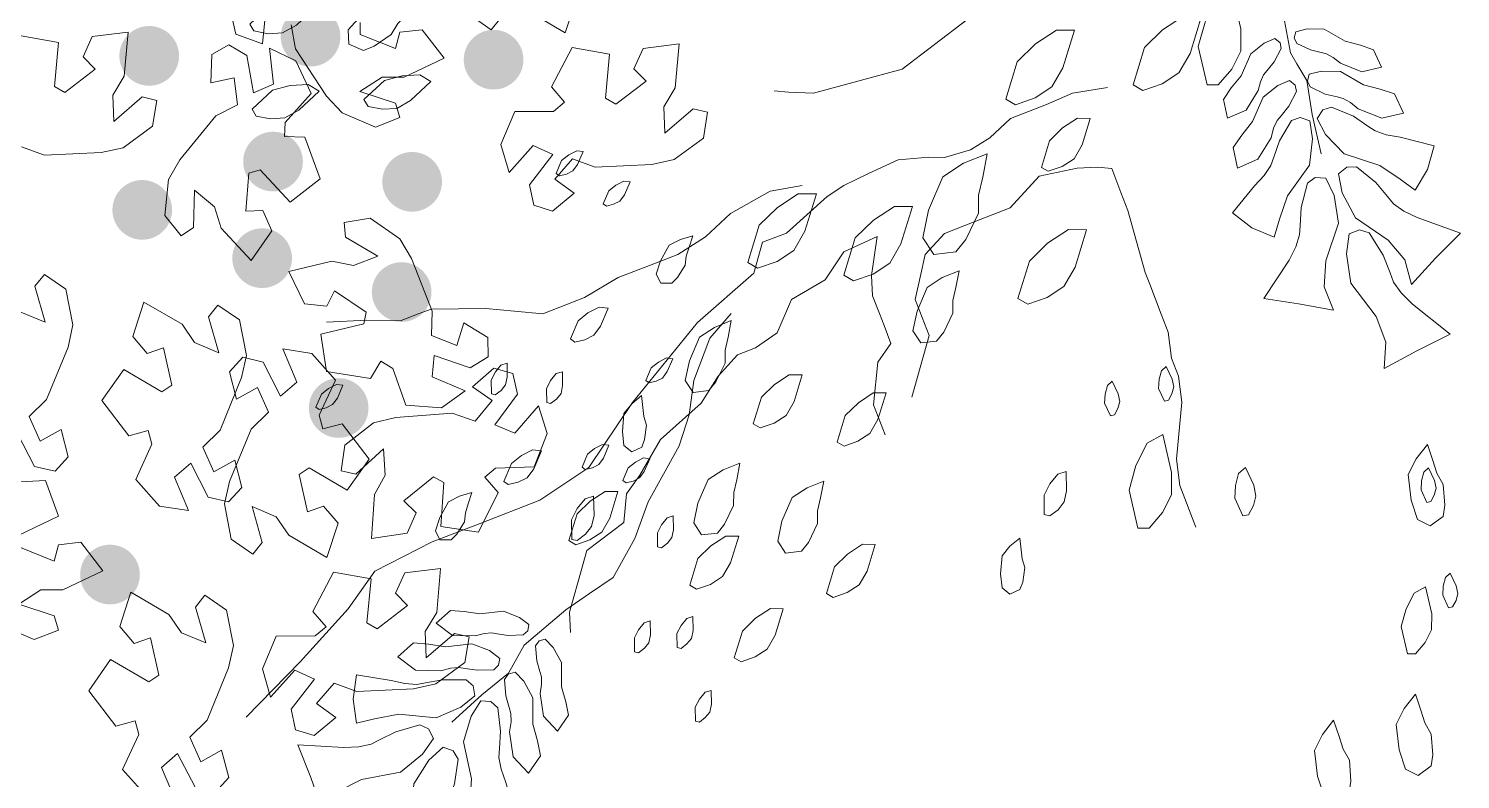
# Model space of a CAD drawing. Header units: millimetres. Extents: x 935 to 13922, y 3203 to 7816.
# Drawn here: x 4706.5 to 4819.7, y 5862.1 to 5921.5 of the extents above; entities that cross this region are included whole.
import ezdxf

# ---------------------------------------------------------------- set-up
doc = ezdxf.new("R2010")
doc.units = ezdxf.units.MM
doc.layers.add('ALBERI frutti - Fruit', color=7, linetype='Continuous', lineweight=5, true_color=0xfd8930)
doc.layers.add('FIORITURA - flower', color=7, linetype='Continuous', lineweight=5, true_color=0xeb00eb)
for name, color, linetype, lineweight in [('ALBERO - TREE', 96, 'Continuous', 5), ('ALBERO_rami', 33, 'Continuous', 5), ('PALMA_pianta - trees palm', 74, 'Continuous', 5)]:
    doc.layers.add(name, color=color, linetype=linetype, lineweight=lineweight)

msp = doc.modelspace()

# ---------------------------------------------------------------- hatches: boundary and pattern name
at = {"layer": 'ALBERI frutti - Fruit', "lineweight": 30}
h = msp.add_hatch(color=256, dxfattribs=at)
h.dxf.hatch_style = 1
edge = h.paths.add_edge_path()
edge.add_arc((4645, 5924.49), 2.36, 0, 360)
edge = h.paths.add_edge_path()
edge.add_arc((4635.06, 5924.64), 2.36, 0, 360)
edge = h.paths.add_edge_path()
edge.add_arc((4648.32, 5908.06), 2.36, 0, 360)
edge = h.paths.add_edge_path()
edge.add_arc((4649.84, 5897.27), 2.36, 0, 360)
edge = h.paths.add_edge_path()
edge.add_arc((4681.39, 5904.47), 2.36, 0, 360)
edge = h.paths.add_edge_path()
edge.add_arc((4685.04, 5908.8), 2.36, 0, 360)
edge = h.paths.add_edge_path()
edge.add_arc((4664.8, 5889.2), 2.36, 0, 360)
edge = h.paths.add_edge_path()
edge.add_arc((4671.63, 5874.74), 2.36, 0, 360)
edge = h.paths.add_edge_path()
edge.add_arc((4677.39, 5883.74), 2.36, 0, 360)
edge = h.paths.add_edge_path()
edge.add_arc((4678.02, 5892.79), 2.36, 0, 360)
edge = h.paths.add_edge_path()
edge.add_arc((4724.92, 5903.3), 2.36, 0, 360)
edge = h.paths.add_edge_path()
edge.add_arc((4730.97, 5891.45), 2.36, 0, 360)
edge = h.paths.add_edge_path()
edge.add_arc((4735.95, 5900.62), 2.36, 0, 360)
edge = h.paths.add_edge_path()
edge.add_arc((4736.78, 5909.34), 2.36, 0, 360)
edge = h.paths.add_edge_path()
edge.add_arc((4725.78, 5910.94), 2.36, 0, 360)
edge = h.paths.add_edge_path()
edge.add_arc((4743.22, 5919), 2.36, 0, 360)
edge = h.paths.add_edge_path()
edge.add_arc((4728.75, 5920.82), 2.36, 0, 360)
edge = h.paths.add_edge_path()
edge.add_arc((4715.99, 5919.3), 2.36, 0, 360)
edge = h.paths.add_edge_path()
edge.add_arc((4696.23, 5929.03), 2.36, 0, 360)
edge = h.paths.add_edge_path()
edge.add_arc((4700.88, 5934.22), 2.36, 0, 360)
edge = h.paths.add_edge_path()
edge.add_arc((4726.07, 5944.36), 2.36, 0, 360)
edge = h.paths.add_edge_path()
edge.add_arc((4733.46, 5954.62), 2.36, 0, 360)
edge = h.paths.add_edge_path()
edge.add_arc((4725.69, 5948.77), 2.36, 0, 360)
edge = h.paths.add_edge_path()
edge.add_arc((4712.45, 5950.04), 2.36, 0, 360)
edge = h.paths.add_edge_path()
edge.add_arc((4705.6, 5970.67), 2.36, 0, 360)
edge = h.paths.add_edge_path()
edge.add_arc((4709.91, 5967.3), 2.36, 0, 360)
edge = h.paths.add_edge_path()
edge.add_arc((4716.04, 5961.09), 2.36, 0, 360)
edge = h.paths.add_edge_path()
edge.add_arc((4727.04, 5962.61), 2.36, 0, 360)
edge = h.paths.add_edge_path()
edge.add_arc((4675.91, 5957.35), 2.36, 0, 360)
edge = h.paths.add_edge_path()
edge.add_arc((4681.65, 5945.99), 2.36, 0, 360)
edge = h.paths.add_edge_path()
edge.add_arc((4687.21, 5933.74), 2.36, 0, 360)
edge = h.paths.add_edge_path()
edge.add_arc((4700.24, 5944.54), 2.36, 0, 360)
edge = h.paths.add_edge_path()
edge.add_arc((4671.07, 5920.61), 2.36, 0, 360)
edge = h.paths.add_edge_path()
edge.add_arc((4682.81, 5923.68), 2.36, 0, 360)
edge = h.paths.add_edge_path()
edge.add_arc((4693.66, 5906.87), 2.36, 0, 360)
edge = h.paths.add_edge_path()
edge.add_arc((4694.47, 5889.84), 2.36, 0, 360)
edge = h.paths.add_edge_path()
edge.add_arc((4699.63, 5881.18), 2.36, 0, 360)
edge = h.paths.add_edge_path()
edge.add_arc((4712.89, 5878.28), 2.36, 0, 360)
edge = h.paths.add_edge_path()
edge.add_arc((4700.4, 5868.55), 2.36, 0, 360)
edge = h.paths.add_edge_path()
edge.add_arc((4688.96, 5881.88), 2.36, 0, 360)
edge = h.paths.add_edge_path()
edge.add_arc((4687.19, 5871.68), 2.36, 0, 360)
edge = h.paths.add_edge_path()
edge.add_arc((4656.84, 5919.02), 2.36, 0, 360)
edge = h.paths.add_edge_path()
edge.add_arc((4698.86, 5920.63), 2.36, 0, 360)
edge = h.paths.add_edge_path()
edge.add_arc((4715.44, 5907.12), 2.36, 0, 360)
edge = h.paths.add_edge_path()
edge.add_arc((4645.83, 5953.19), 2.36, 0, 360)
edge = h.paths.add_edge_path()
edge.add_arc((4640.29, 5945.9), 2.36, 0, 360)
edge = h.paths.add_edge_path()
edge.add_arc((4662.2, 5943.59), 2.36, 0, 360)
edge = h.paths.add_edge_path()
edge.add_arc((4660.14, 5959.8), 2.36, 0, 360)
edge = h.paths.add_edge_path()
edge.add_arc((4678.58, 5970.06), 2.36, 0, 360)
edge = h.paths.add_edge_path()
edge.add_arc((4642.43, 5892.75), 2.36, 0, 360)

# ---------------------------------------------------------------- linework, layer by layer
at = {"layer": 'ALBERO - TREE', "lineweight": 9}
for points in [[(4749.78, 5923.83), (4748.89, 5921.11), (4745.88, 5922.88)], [(4725.12, 5922.13), (4724.94, 5920.26), (4722.84, 5921.01), (4722.49, 5922.51)], [(4732.66, 5921.93), (4732.66, 5921), (4735.46, 5919.87), (4735.81, 5921.18), (4737.57, 5921.36), (4739.31, 5919.11), (4736.16, 5917.61), (4734.4, 5917.61), (4732.65, 5916.49), (4735.46, 5915.55), (4735.8, 5914.42), (4733.88, 5913.67), (4731.25, 5914.8), (4730.02, 5916.11), (4727.56, 5919.86), (4727.22, 5921.75)], [(4743.78, 5922.3), (4743.04, 5921.37), (4741.34, 5922.55)], [(4705.86, 5920.89), (4708.82, 5920.36), (4708.51, 5916.88), (4709.32, 5916.4), (4711.71, 5918.25), (4710.76, 5919.22), (4711.49, 5920.82), (4714.32, 5921.18), (4714.01, 5917.7), (4713.12, 5916.19), (4713.2, 5914.11), (4715.43, 5916.05), (4716.58, 5915.77), (4716.25, 5913.73), (4713.94, 5912.04), (4712.18, 5911.65), (4707.7, 5911.44), (4705.9, 5912.11)], [(4705.85, 5899.04), (4707.77, 5898.23), (4706.96, 5901.08), (4707.7, 5902), (4709.4, 5900.84), (4709.96, 5898.03), (4709.57, 5896.27), (4707.86, 5892.12), (4706.5, 5890.78), (4707.37, 5888.83), (4709.02, 5889.75), (4709.59, 5887.59), (4708.55, 5886.45), (4706.92, 5886.83), (4706.92, 5886.83), (4705.55, 5889.49)], [(4704.28, 5885.54), (4707.79, 5885.72), (4708.83, 5882.9), (4705.68, 5881.4)], [(4705.67, 5880.46), (4708.48, 5879.33), (4708.83, 5880.64), (4710.58, 5880.83), (4712.33, 5878.57), (4709.17, 5877.07), (4707.42, 5877.08), (4705.67, 5875.95), (4708.47, 5875.01), (4708.82, 5873.88), (4706.89, 5873.13), (4704.26, 5874.26)], [(4715.78, 5860.75), (4713.89, 5862.85), (4715.17, 5865.64), (4714.88, 5866.72), (4713.34, 5866.3), (4713.34, 5866.3), (4711.21, 5869.09), (4712.94, 5871.55), (4715.96, 5869.79), (4716.74, 5870.32), (4716.09, 5873.27), (4714.8, 5872.82), (4713.66, 5874.16), (4714.53, 5876.88), (4717.55, 5875.13), (4718.54, 5873.68), (4720.46, 5872.87), (4719.65, 5875.71), (4720.39, 5876.64), (4722.09, 5875.47), (4722.65, 5872.66), (4722.26, 5870.91), (4720.56, 5866.76), (4719.19, 5865.41), (4720.06, 5863.46), (4721.71, 5864.38), (4722.28, 5862.22), (4721.24, 5861.08)], [(4719.62, 5861.46), (4718.24, 5864.13), (4716.95, 5863.03), (4718.06, 5860.4)]]:
    msp.add_lwpolyline(points, dxfattribs=at)
for points in [[(4717.23, 5906.68), (4717.52, 5909.53), (4718.42, 5911.09), (4721.26, 5914.55), (4722.96, 5915.44), (4722.7, 5917.56), (4720.85, 5917.17), (4720.95, 5919.4), (4722.28, 5920.18), (4723.72, 5919.34), (4723.72, 5919.34), (4724.24, 5916.39), (4725.81, 5917.06), (4725.51, 5919.9), (4727.59, 5918.9), (4728.79, 5916.33), (4726.74, 5914.04), (4726.7, 5912.93), (4728.29, 5912.87), (4728.29, 5912.87), (4729.51, 5909.58), (4727.13, 5907.74), (4724.76, 5910.3), (4723.86, 5910.03), (4723.62, 5907.01), (4724.98, 5907.07), (4725.68, 5905.45), (4724.04, 5903.11), (4721.67, 5905.67), (4721.15, 5907.35), (4719.56, 5908.69), (4719.49, 5905.73), (4718.52, 5905.06)], [(4759.81, 5912.8), (4757.5, 5911.11), (4755.74, 5910.72), (4751.26, 5910.5), (4749.46, 5911.17), (4748.07, 5909.56), (4749.6, 5908.45), (4747.88, 5907.02), (4746.41, 5907.48), (4746.06, 5909.11), (4746.06, 5909.11), (4747.9, 5911.49), (4746.36, 5912.2), (4744.45, 5910.07), (4743.79, 5912.29), (4744.9, 5914.89), (4747.96, 5914.91), (4748.82, 5915.63), (4747.8, 5916.84), (4747.8, 5916.84), (4749.42, 5919.96), (4752.38, 5919.43), (4752.07, 5915.95), (4752.88, 5915.47), (4755.27, 5917.31), (4754.32, 5918.28), (4755.05, 5919.89), (4757.89, 5920.25), (4757.57, 5916.77), (4756.68, 5915.26), (4756.76, 5913.18), (4758.99, 5915.11), (4760.14, 5914.84)], [(4733.45, 5906.46), (4735.8, 5904.82), (4736.73, 5903.28), (4738.37, 5899.11), (4738.32, 5897.19), (4740.3, 5896.39), (4740.86, 5898.2), (4742.76, 5897.03), (4742.8, 5895.49), (4741.36, 5894.64), (4741.36, 5894.64), (4738.53, 5895.61), (4738.35, 5893.92), (4740.98, 5892.8), (4739.09, 5891.47), (4736.27, 5891.67), (4735.26, 5894.57), (4734.31, 5895.15), (4733.49, 5893.79), (4733.49, 5893.79), (4730.02, 5894.33), (4729.56, 5897.3), (4732.96, 5898.12), (4733.15, 5899.04), (4730.64, 5900.72), (4730.03, 5899.5), (4728.27, 5899.68), (4727.02, 5902.25), (4730.42, 5903.07), (4732.13, 5902.71), (4734.08, 5903.46), (4731.52, 5904.95), (4731.41, 5906.12)], [(4723.13, 5898.42), (4723.68, 5895.61), (4723.29, 5893.86), (4721.59, 5889.71), (4720.22, 5888.36), (4721.1, 5886.41), (4722.75, 5887.33), (4723.32, 5885.17), (4722.27, 5884.03), (4720.65, 5884.41), (4720.65, 5884.41), (4719.28, 5887.08), (4717.98, 5885.98), (4719.1, 5883.35), (4716.81, 5883.7), (4714.92, 5885.8), (4716.2, 5888.59), (4715.92, 5889.66), (4714.38, 5889.25), (4714.38, 5889.25), (4712.24, 5892.04), (4713.98, 5894.5), (4717, 5892.74), (4717.77, 5893.27), (4717.12, 5896.22), (4715.84, 5895.77), (4714.69, 5897.11), (4715.57, 5899.83), (4718.59, 5898.07), (4719.58, 5896.63), (4721.5, 5895.82), (4720.69, 5898.66), (4721.42, 5899.59)], [(4722.48, 5881.07), (4721.94, 5883.88), (4722.34, 5885.63), (4724.05, 5889.78), (4725.42, 5891.12), (4724.55, 5893.07), (4722.9, 5892.16), (4722.34, 5894.32), (4723.39, 5895.46), (4725.01, 5895.07), (4725.01, 5895.07), (4726.37, 5892.4), (4727.67, 5893.49), (4726.56, 5896.13), (4728.85, 5895.77), (4730.73, 5893.66), (4729.44, 5890.88), (4729.72, 5889.8), (4731.26, 5890.21), (4731.26, 5890.21), (4733.39, 5887.41), (4731.65, 5884.96), (4728.63, 5886.73), (4727.85, 5886.2), (4728.5, 5883.25), (4729.78, 5883.69), (4730.92, 5882.35), (4730.04, 5879.63), (4727.03, 5881.4), (4726.04, 5882.85), (4724.12, 5883.67), (4724.92, 5880.82), (4724.19, 5879.9)], [(4731.47, 5888.52), (4733.73, 5890.27), (4735.48, 5890.7), (4739.95, 5891.03), (4741.76, 5890.4), (4743.12, 5892.05), (4741.56, 5893.12), (4743.25, 5894.59), (4744.73, 5894.17), (4745.11, 5892.54), (4745.11, 5892.54), (4743.33, 5890.13), (4744.89, 5889.46), (4746.76, 5891.63), (4747.46, 5889.43), (4746.42, 5886.8), (4743.36, 5886.7), (4742.52, 5885.97), (4743.57, 5884.77), (4743.57, 5884.77), (4742.02, 5881.62), (4739.05, 5882.08), (4739.28, 5885.56), (4738.46, 5886.02), (4736.11, 5884.12), (4737.09, 5883.17), (4736.39, 5881.55), (4733.57, 5881.12), (4733.8, 5884.61), (4734.65, 5886.14), (4734.52, 5888.22), (4732.34, 5886.23), (4731.18, 5886.47)], [(4740.95, 5871.32), (4738.64, 5869.63), (4736.89, 5869.24), (4732.41, 5869.03), (4730.61, 5869.69), (4729.21, 5868.08), (4730.74, 5866.97), (4729.03, 5865.54), (4727.55, 5866.01), (4727.21, 5867.63), (4727.21, 5867.63), (4729.05, 5870.01), (4727.5, 5870.72), (4725.59, 5868.59), (4724.94, 5870.81), (4726.04, 5873.41), (4729.11, 5873.43), (4729.97, 5874.15), (4728.94, 5875.37), (4728.94, 5875.37), (4730.57, 5878.48), (4733.53, 5877.95), (4733.21, 5874.47), (4734.02, 5873.99), (4736.42, 5875.83), (4735.47, 5876.8), (4736.2, 5878.41), (4739.03, 5878.77), (4738.72, 5875.29), (4737.82, 5873.78), (4737.9, 5871.7), (4740.14, 5873.63), (4741.29, 5873.36)]]:
    msp.add_lwpolyline(points, close=True, dxfattribs=at)
at = {"layer": 'ALBERO_rami', "linetype": 'Continuous'}
for points in [[(4802.26, 5932.56), (4803.29, 5931.35), (4805.11, 5928.31), (4805.28, 5926.05), (4805.45, 5923.79), (4806.23, 5919.54), (4806.74, 5918.67), (4807.52, 5917.36), (4807.95, 5914.67), (4808.64, 5911.54)], [(4785.89, 5926.41), (4784.4, 5925.28), (4780.63, 5922.16), (4775.52, 5918.24), (4768.51, 5916.35), (4766.55, 5916.42), (4765.4, 5916.53)], [(4791.75, 5916.79), (4789, 5916.34), (4786.94, 5915.45), (4784.08, 5914.34), (4782.45, 5912.82), (4780.94, 5911.88), (4778.87, 5911.25), (4777.62, 5911.29), (4775.21, 5911.08), (4772.87, 5909.99), (4770.92, 5909.06), (4769.59, 5908.17), (4766.37, 5905.29), (4764.48, 5904.56), (4763.79, 5902.12), (4759.33, 5898.22), (4754.19, 5891.88), (4750.75, 5886.75), (4746.87, 5884.16), (4742.15, 5882.32), (4738.37, 5880.86), (4733.83, 5878.56), (4731.73, 5875.57), (4727.93, 5871.38), (4723.65, 5867.01)], [(4798.75, 5882.03), (4797.47, 5885.33), (4797.21, 5887.4), (4797.63, 5891.91), (4797.37, 5893.98), (4796.82, 5895.39), (4796.56, 5897.46), (4796.01, 5898.88), (4795.1, 5901.24), (4794.73, 5902.18), (4793.37, 5907.08), (4792.82, 5908.5), (4792.09, 5910.39), (4790.96, 5910.49), (4789.36, 5910.41), (4786.35, 5909.79), (4784.07, 5907.27), (4781.23, 5906.17), (4778.87, 5905.26), (4777.35, 5903.58), (4776.96, 5901.8), (4776.56, 5900.02), (4777.66, 5897.19), (4776.29, 5892.31)], [(4767.63, 5909.04), (4765.09, 5908.59), (4761.96, 5906.84), (4759.97, 5904.98), (4757.79, 5903.59), (4755.9, 5902.86), (4753.07, 5901.76), (4750.42, 5900.19), (4747.12, 5898.91), (4744.86, 5899.12), (4742.61, 5899.33), (4738.28, 5899.28), (4737.34, 5898.92), (4735.92, 5898.37), (4733.2, 5898.39), (4730, 5898.24)], [(4774.19, 5889.33), (4773.27, 5891.69), (4773.59, 5895.07), (4774.64, 5896.56), (4774.09, 5897.98), (4773.73, 5898.92), (4773.18, 5900.33), (4773.1, 5901.93), (4773.55, 5905.01), (4770.91, 5903.81), (4769.43, 5901.6), (4766.78, 5900.02), (4765.63, 5897.4), (4763.92, 5896.2), (4762.5, 5895.65), (4760.98, 5893.97), (4759.64, 5891.83), (4756.41, 5888.95), (4754.79, 5886.14), (4753.74, 5884.65), (4753.52, 5882.4), (4750.59, 5880.17), (4749.9, 5877.73), (4749.22, 5875.3), (4749.3, 5873.7)], [(4762, 5898.93), (4760.32, 5896.97), (4759.04, 5893.63), (4758.69, 5890.92), (4757.9, 5888.47), (4756.91, 5886.7), (4755.44, 5884.04), (4754.4, 5881.14), (4752.67, 5878.05), (4750.8, 5876.77), (4748.93, 5875.49), (4745.63, 5872.7), (4745.14, 5871.81), (4744.4, 5870.48), (4742.28, 5868.77), (4739.92, 5866.61)]]:
    msp.add_lwpolyline(points, dxfattribs=at)
at = {"layer": 'FIORITURA - flower', "color": 232, "linetype": 'Continuous', "true_color": 0xe00070}
for points in [[(4803.66, 5916.56), (4803.85, 5917.26), (4804.1, 5917.81), (4804.38, 5918.15), (4804.93, 5918.83), (4805.5, 5919.88), (4805.4, 5920.34), (4805, 5920.67), (4804.15, 5920.31), (4803.09, 5919.47), (4802.34, 5917.73), (4801.55, 5916.76), (4800.94, 5915.86), (4801.24, 5914.37), (4802.72, 5915.01), (4803.66, 5916.56)], [(4810.18, 5918.73), (4809.61, 5919.18), (4809.08, 5919.46), (4808.66, 5919.57), (4807.8, 5919.79), (4806.72, 5920.29), (4806.53, 5920.72), (4806.65, 5921.21), (4807.54, 5921.44), (4808.89, 5921.4), (4810.54, 5920.45), (4811.75, 5920.14), (4812.78, 5919.79), (4813.43, 5918.42), (4811.86, 5918.05), (4810.18, 5918.73)], [(4804.69, 5912.83), (4804.89, 5913.59), (4805.17, 5914.2), (4805.48, 5914.57), (4806.09, 5915.32), (4806.71, 5916.48), (4806.6, 5916.98), (4806.16, 5917.34), (4805.23, 5916.95), (4804.06, 5916.03), (4803.23, 5914.11), (4802.37, 5913.04), (4801.69, 5912.05), (4802.03, 5910.42), (4803.65, 5911.12), (4804.69, 5912.83)], [(4811.59, 5915.12), (4810.97, 5915.61), (4810.38, 5915.93), (4809.91, 5916.05), (4808.98, 5916.28), (4807.79, 5916.84), (4807.57, 5917.31), (4807.71, 5917.85), (4808.69, 5918.1), (4810.18, 5918.06), (4811.99, 5917.01), (4813.32, 5916.68), (4814.46, 5916.29), (4815.16, 5914.78), (4813.45, 5914.37), (4811.59, 5915.12)], [(4814.91, 5912.87), (4813.8, 5913.06), (4812.91, 5913.37), (4812.34, 5913.75), (4811.2, 5914.52), (4809.48, 5915.25), (4808.78, 5915.02), (4808.34, 5914.36), (4809, 5913.09), (4810.47, 5911.56), (4813.29, 5910.64), (4814.91, 5909.56), (4816.08, 5908.67), (4817.07, 5910.32), (4817.6, 5912.18), (4814.91, 5912.87)], [(4803.38, 5909.03), (4804.15, 5909.85), (4804.68, 5910.64), (4804.91, 5911.29), (4805.37, 5912.58), (4806.3, 5914.19), (4807, 5914.43), (4807.75, 5914.16), (4807.98, 5912.75), (4807.72, 5910.65), (4806, 5908.22), (4805.35, 5906.39), (4804.95, 5904.97), (4803.16, 5905.71), (4801.63, 5906.88), (4803.38, 5909.03)], [(4816.25, 5906.51), (4815.18, 5907.03), (4814.37, 5907.61), (4813.9, 5908.17), (4812.97, 5909.28), (4811.44, 5910.52), (4810.67, 5910.5), (4810.02, 5909.96), (4810.32, 5908.47), (4811.36, 5906.5), (4813.95, 5904.73), (4815.28, 5903.16), (4815.8, 5901.23), (4817.69, 5903.3), (4819.66, 5905.27), (4816.25, 5906.51)], [(4806.11, 5903.14), (4806.66, 5904.2), (4806.95, 5905.15), (4807, 5905.87), (4807.08, 5907.32), (4807.56, 5909.23), (4808.19, 5909.68), (4809.03, 5909.63), (4809.68, 5908.26), (4810.03, 5906.06), (4809.01, 5903.09), (4808.89, 5901.04), (4809.63, 5899.18), (4806.87, 5899.7), (4804.11, 5900.11), (4806.11, 5903.14)], [(4815.88, 5899.67), (4814.99, 5900.56), (4814.38, 5901.41), (4814.11, 5902.13), (4813.55, 5903.55), (4812.46, 5905.31), (4811.69, 5905.55), (4810.86, 5905.23), (4810.65, 5903.65), (4811, 5901.33), (4812.99, 5898.69), (4813.77, 5896.67), (4813.63, 5894.57), (4816.22, 5895.98), (4818.85, 5897.28), (4815.88, 5899.67)], [(4741.78, 5873.43), (4742.47, 5873.62), (4743.07, 5873.67), (4743.51, 5873.6), (4744.38, 5873.47), (4745.57, 5873.5), (4745.92, 5873.82), (4746, 5874.32), (4745.27, 5874.88), (4744.01, 5875.38), (4742.12, 5875.16), (4740.89, 5875.35), (4739.8, 5875.44), (4738.67, 5874.43), (4739.96, 5873.47), (4741.78, 5873.43)], [(4746.91, 5868.87), (4747.02, 5869.58), (4747, 5870.19), (4746.88, 5870.61), (4746.64, 5871.46), (4746.53, 5872.64), (4746.81, 5873.03), (4747.3, 5873.16), (4747.94, 5872.51), (4748.58, 5871.32), (4748.58, 5869.41), (4748.92, 5868.21), (4749.14, 5867.15), (4748.27, 5865.9), (4747.16, 5867.07), (4746.91, 5868.87)], [(4739.05, 5870.67), (4739.82, 5870.88), (4740.48, 5870.94), (4740.96, 5870.86), (4741.92, 5870.71), (4743.23, 5870.75), (4743.61, 5871.1), (4743.7, 5871.65), (4742.9, 5872.27), (4741.51, 5872.81), (4739.43, 5872.57), (4738.08, 5872.78), (4736.88, 5872.88), (4735.64, 5871.77), (4737.05, 5870.71), (4739.05, 5870.67)], [(4735.11, 5869.91), (4736.21, 5869.65), (4737.15, 5869.59), (4737.83, 5869.71), (4739.18, 5869.96), (4741.04, 5869.96), (4741.6, 5869.48), (4741.74, 5868.69), (4740.63, 5867.78), (4738.68, 5866.96), (4735.72, 5867.23), (4733.81, 5866.88), (4732.38, 5866.52), (4732.12, 5868.43), (4732.38, 5870.35), (4735.11, 5869.91)], [(4744.49, 5865.84), (4744.61, 5866.63), (4744.59, 5867.29), (4744.45, 5867.76), (4744.19, 5868.69), (4744.08, 5869.99), (4744.38, 5870.41), (4744.92, 5870.57), (4745.62, 5869.84), (4746.33, 5868.53), (4746.33, 5866.44), (4746.7, 5865.12), (4746.94, 5863.95), (4745.98, 5862.58), (4744.77, 5863.86), (4744.49, 5865.84)], [(4744.2, 5861.84), (4743.81, 5862.9), (4743.64, 5863.82), (4743.68, 5864.51), (4743.77, 5865.88), (4743.55, 5867.73), (4743, 5868.23), (4742.2, 5868.28), (4741.44, 5867.07), (4740.85, 5865.04), (4741.47, 5862.13), (4741.34, 5860.18), (4741.15, 5858.72), (4743.08, 5858.7), (4744.95, 5859.17), (4744.2, 5861.84)], [(4731.38, 5864.6), (4732.57, 5864.66), (4733.54, 5864.87), (4734.19, 5865.2), (4735.48, 5865.85), (4737.38, 5866.39), (4738.08, 5866.07), (4738.46, 5865.31), (4737.59, 5864.07), (4735.86, 5862.66), (4732.78, 5862.06), (4730.95, 5861.14), (4729.7, 5859.57), (4728.78, 5862.22), (4727.75, 5864.81), (4731.38, 5864.6)], [(4739.36, 5857.5), (4739.28, 5858.69), (4739.38, 5859.68), (4739.63, 5860.36), (4740.12, 5861.73), (4740.43, 5863.67), (4740.03, 5864.33), (4739.24, 5864.62), (4738.1, 5863.61), (4736.91, 5861.73), (4736.68, 5858.6), (4735.98, 5856.67), (4734.57, 5855.25), (4737.3, 5854.65), (4740, 5853.93), (4739.36, 5857.5)]]:
    msp.add_lwpolyline(points, dxfattribs=at)
at = {"layer": 'PALMA_pianta - trees palm', "color": 95}
for points in [[(4801.6, 5924.44), (4802.29, 5921.43), (4802.29, 5919.66), (4801.58, 5918.25), (4800.51, 5917.02), (4799.63, 5917.02), (4798.93, 5920.03), (4799.47, 5921.97), (4800.36, 5923.73)], [(4729.24, 5923.24), (4727.63, 5921.74), (4726.53, 5921.11), (4725.4, 5921.05), (4724.26, 5921.27), (4723.95, 5921.81), (4725.56, 5923.32), (4726.95, 5923.68), (4728.36, 5923.76)], [(4735.65, 5921.86), (4735.13, 5920.98), (4733.77, 5920.06), (4732.94, 5919.73), (4731.78, 5920.23), (4731.72, 5921.36), (4732.79, 5922.55), (4734.41, 5923.77), (4735.82, 5923.85), (4737.25, 5923.64), (4736.36, 5922.63)], [(4799.2, 5922.44), (4798.3, 5919.49), (4797.41, 5917.96), (4796.08, 5917.1), (4794.54, 5916.56), (4793.78, 5917.01), (4794.68, 5919.96), (4796.12, 5921.37), (4797.77, 5922.45)], [(4789.14, 5921.32), (4788.24, 5918.36), (4787.35, 5916.84), (4786.03, 5915.97), (4784.49, 5915.44), (4783.73, 5915.88), (4784.63, 5918.83), (4786.07, 5920.25), (4787.72, 5921.33)], [(4738.26, 5917.28), (4736.65, 5915.77), (4735.56, 5915.15), (4734.43, 5915.08), (4733.29, 5915.3), (4732.97, 5915.85), (4734.59, 5917.36), (4735.98, 5917.72), (4737.39, 5917.8)], [(4729.43, 5916.52), (4727.81, 5915.01), (4726.72, 5914.39), (4725.59, 5914.32), (4724.45, 5914.54), (4724.14, 5915.09), (4725.75, 5916.59), (4727.14, 5916.95), (4728.55, 5917.03)], [(4790.4, 5914.36), (4789.76, 5912.26), (4789.12, 5911.17), (4788.18, 5910.55), (4787.08, 5910.17), (4786.53, 5910.48), (4787.18, 5912.59), (4788.2, 5913.6), (4789.38, 5914.37)], [(4750.29, 5911.73), (4749.86, 5910.72), (4749.49, 5910.21), (4748.99, 5909.95), (4748.42, 5909.82), (4748.16, 5910.01), (4748.59, 5911.02), (4749.16, 5911.47), (4749.79, 5911.79)], [(4781.56, 5908.28), (4781.55, 5906.85), (4780.55, 5904.78), (4779.77, 5903.8), (4778.02, 5903.59), (4777.15, 5904.92), (4777.61, 5907.11), (4778.73, 5909.73), (4780.38, 5910.81), (4782.25, 5911.56), (4781.89, 5909.71)], [(4754.01, 5909.34), (4753.58, 5908.32), (4753.21, 5907.81), (4752.71, 5907.56), (4752.14, 5907.42), (4751.89, 5907.61), (4752.32, 5908.62), (4752.88, 5909.07), (4753.51, 5909.4)], [(4768.74, 5908.39), (4767.84, 5905.44), (4766.95, 5903.91), (4765.63, 5903.04), (4764.09, 5902.51), (4763.32, 5902.95), (4764.22, 5905.91), (4765.66, 5907.32), (4767.31, 5908.4)], [(4776.33, 5907.38), (4775.43, 5904.43), (4774.54, 5902.9), (4773.22, 5902.04), (4771.68, 5901.5), (4770.92, 5901.95), (4771.82, 5904.9), (4773.26, 5906.31), (4774.91, 5907.39)], [(4758.45, 5903.47), (4758.37, 5902.76), (4757.76, 5901.78), (4757.32, 5901.33), (4756.44, 5901.32), (4756.08, 5902.03), (4756.42, 5903.09), (4757.11, 5904.34), (4757.99, 5904.79), (4758.96, 5905.07), (4758.69, 5904.16)], [(4790.1, 5905.54), (4789.2, 5902.59), (4788.31, 5901.07), (4786.99, 5900.2), (4785.45, 5899.66), (4784.68, 5900.11), (4785.59, 5903.06), (4787.02, 5904.48), (4788.67, 5905.56)], [(4779.53, 5899.95), (4779.52, 5898.94), (4778.81, 5897.45), (4778.25, 5896.75), (4777, 5896.61), (4776.38, 5897.55), (4776.71, 5899.12), (4777.51, 5900.99), (4778.69, 5901.76), (4780.02, 5902.3), (4779.76, 5900.98)], [(4752.27, 5899.34), (4751.67, 5897.92), (4751.15, 5897.21), (4750.44, 5896.85), (4749.65, 5896.66), (4749.29, 5896.92), (4749.9, 5898.35), (4750.68, 5898.97), (4751.56, 5899.42)], [(4761.53, 5896.03), (4761.52, 5895.01), (4760.8, 5893.53), (4760.25, 5892.83), (4758.99, 5892.68), (4758.37, 5893.63), (4758.7, 5895.19), (4759.5, 5897.06), (4760.68, 5897.83), (4762.01, 5898.37), (4761.76, 5897.05)], [(4744.29, 5895), (4744.3, 5893.9), (4744.17, 5893.28), (4743.82, 5892.84), (4743.35, 5892.49), (4743.05, 5892.56), (4743.03, 5893.66), (4743.36, 5894.3), (4743.8, 5894.85)], [(4757.38, 5895.35), (4756.95, 5894.33), (4756.58, 5893.82), (4756.08, 5893.57), (4755.51, 5893.43), (4755.25, 5893.62), (4755.69, 5894.64), (4756.25, 5895.08), (4756.88, 5895.41)], [(4796.4, 5894.73), (4796.87, 5893.74), (4797, 5893.12), (4796.85, 5892.57), (4796.57, 5892.06), (4796.26, 5892), (4795.8, 5893), (4795.84, 5893.72), (4796.02, 5894.4)], [(4731.3, 5893.25), (4730.87, 5892.24), (4730.49, 5891.73), (4729.99, 5891.47), (4729.43, 5891.34), (4729.17, 5891.52), (4729.6, 5892.54), (4730.17, 5892.99), (4730.79, 5893.31)], [(4748.66, 5894.32), (4748.68, 5893.22), (4748.55, 5892.6), (4748.19, 5892.16), (4747.73, 5891.81), (4747.42, 5891.88), (4747.4, 5892.98), (4747.73, 5893.62), (4748.17, 5894.17)], [(4767.62, 5894.07), (4766.98, 5891.96), (4766.34, 5890.87), (4765.4, 5890.26), (4764.3, 5889.87), (4763.75, 5890.19), (4764.4, 5892.3), (4765.42, 5893.31), (4766.6, 5894.08)], [(4792.13, 5893.57), (4792.6, 5892.57), (4792.73, 5891.96), (4792.58, 5891.41), (4792.3, 5890.9), (4791.99, 5890.84), (4791.53, 5891.83), (4791.57, 5892.55), (4791.75, 5893.24)], [(4755.1, 5890.77), (4755.31, 5890.09), (4755.16, 5888.95), (4754.94, 5888.36), (4754.14, 5887.99), (4753.52, 5888.49), (4753.4, 5889.6), (4753.53, 5891.02), (4754.15, 5891.79), (4754.92, 5892.43), (4755.03, 5891.5)], [(4774.26, 5892.64), (4773.61, 5890.53), (4772.98, 5889.44), (4772.03, 5888.82), (4770.93, 5888.44), (4770.39, 5888.76), (4771.03, 5890.86), (4772.06, 5891.87), (4773.24, 5892.65)], [(4796.13, 5889.36), (4796.83, 5886.35), (4796.82, 5884.59), (4796.11, 5883.18), (4795.05, 5881.94), (4794.16, 5881.95), (4793.47, 5884.95), (4794, 5886.9), (4794.89, 5888.66)], [(4747, 5888.07), (4746.4, 5886.65), (4745.88, 5885.94), (4745.17, 5885.58), (4744.38, 5885.39), (4744.02, 5885.65), (4744.63, 5887.07), (4745.42, 5887.7), (4746.29, 5888.15)], [(4752.34, 5888.5), (4751.91, 5887.49), (4751.54, 5886.98), (4751.03, 5886.72), (4750.47, 5886.59), (4750.21, 5886.77), (4750.64, 5887.79), (4751.21, 5888.24), (4751.83, 5888.56)], [(4817.8, 5886.29), (4818.3, 5885.41), (4818.42, 5883.77), (4818.29, 5882.88), (4817.28, 5882.13), (4816.27, 5882.64), (4815.77, 5884.16), (4815.52, 5886.18), (4816.16, 5887.44), (4817.05, 5888.57), (4817.49, 5887.3)], [(4755.56, 5887.44), (4755.13, 5886.43), (4754.76, 5885.92), (4754.26, 5885.66), (4753.69, 5885.53), (4753.44, 5885.71), (4753.87, 5886.73), (4754.43, 5887.18), (4755.06, 5887.5)], [(4762.21, 5884.76), (4762.2, 5883.74), (4761.48, 5882.26), (4760.93, 5881.56), (4759.67, 5881.41), (4759.06, 5882.36), (4759.38, 5883.92), (4760.18, 5885.8), (4761.36, 5886.57), (4762.7, 5887.1), (4762.44, 5885.78)], [(4802.66, 5886.75), (4803.32, 5885.36), (4803.5, 5884.49), (4803.3, 5883.73), (4802.9, 5883.01), (4802.47, 5882.92), (4801.82, 5884.32), (4801.88, 5885.33), (4802.13, 5886.28)], [(4817.15, 5886.72), (4817.62, 5885.72), (4817.75, 5885.1), (4817.6, 5884.56), (4817.32, 5884.05), (4817.01, 5883.98), (4816.55, 5884.98), (4816.59, 5885.7), (4816.77, 5886.38)], [(4768.84, 5883.32), (4768.83, 5882.31), (4768.12, 5880.82), (4767.56, 5880.12), (4766.31, 5879.98), (4765.69, 5880.92), (4766.02, 5882.49), (4766.82, 5884.36), (4768, 5885.13), (4769.33, 5885.67), (4769.07, 5884.35)], [(4788.5, 5886.44), (4788.53, 5884.89), (4788.34, 5884.03), (4787.85, 5883.41), (4787.2, 5882.92), (4786.76, 5883.02), (4786.74, 5884.56), (4787.2, 5885.45), (4787.82, 5886.22)], [(4740.99, 5883.17), (4740.91, 5882.46), (4740.3, 5881.48), (4739.86, 5881.03), (4738.98, 5881.02), (4738.62, 5881.73), (4738.96, 5882.79), (4739.65, 5884.04), (4740.53, 5884.49), (4741.5, 5884.76), (4741.22, 5883.86)], [(4753.05, 5884.84), (4752.4, 5882.73), (4751.77, 5881.64), (4750.82, 5881.02), (4749.72, 5880.64), (4749.18, 5880.96), (4749.82, 5883.07), (4750.85, 5884.08), (4752.03, 5884.85)], [(4751.13, 5884.49), (4751.16, 5882.94), (4750.97, 5882.08), (4750.48, 5881.46), (4749.83, 5880.97), (4749.4, 5881.06), (4749.37, 5882.61), (4749.83, 5883.5), (4750.45, 5884.27)], [(4757.43, 5882.92), (4757.45, 5881.81), (4757.31, 5881.2), (4756.96, 5880.76), (4756.5, 5880.4), (4756.19, 5880.47), (4756.17, 5881.57), (4756.5, 5882.21), (4756.94, 5882.76)], [(4762.6, 5881.32), (4761.95, 5879.21), (4761.32, 5878.12), (4760.37, 5877.5), (4759.27, 5877.12), (4758.73, 5877.43), (4759.37, 5879.54), (4760.4, 5880.55), (4761.58, 5881.32)], [(4785, 5879.51), (4785.21, 5878.83), (4785.06, 5877.69), (4784.84, 5877.1), (4784.04, 5876.73), (4783.42, 5877.23), (4783.3, 5878.34), (4783.43, 5879.76), (4784.05, 5880.53), (4784.82, 5881.17), (4784.93, 5880.24)], [(4773.4, 5880.66), (4772.75, 5878.55), (4772.12, 5877.46), (4771.17, 5876.85), (4770.07, 5876.46), (4769.53, 5876.78), (4770.17, 5878.89), (4771.2, 5879.9), (4772.38, 5880.67)], [(4818.86, 5878.39), (4819.33, 5877.39), (4819.46, 5876.77), (4819.32, 5876.23), (4819.04, 5875.72), (4818.73, 5875.65), (4818.26, 5876.65), (4818.3, 5877.37), (4818.48, 5878.05)], [(4816.89, 5877.32), (4817.39, 5875.17), (4817.38, 5873.91), (4816.87, 5872.9), (4816.11, 5872.02), (4815.48, 5872.02), (4814.98, 5874.17), (4815.37, 5875.56), (4816, 5876.82)], [(4766.12, 5875.58), (4765.48, 5873.48), (4764.84, 5872.39), (4763.9, 5871.77), (4762.8, 5871.38), (4762.25, 5871.7), (4762.9, 5873.81), (4763.92, 5874.82), (4765.11, 5875.59)], [(4755.6, 5874.61), (4755.62, 5873.51), (4755.49, 5872.89), (4755.14, 5872.45), (4754.67, 5872.1), (4754.36, 5872.17), (4754.35, 5873.27), (4754.68, 5873.91), (4755.12, 5874.46)], [(4758.98, 5874.95), (4759, 5873.85), (4758.87, 5873.23), (4758.51, 5872.79), (4758.05, 5872.44), (4757.74, 5872.51), (4757.72, 5873.61), (4758.05, 5874.25), (4758.5, 5874.8)], [(4760.42, 5869.12), (4760.44, 5868.02), (4760.31, 5867.4), (4759.95, 5866.97), (4759.49, 5866.61), (4759.18, 5866.68), (4759.16, 5867.78), (4759.49, 5868.42), (4759.94, 5868.97)], [(4816.86, 5866.55), (4817.36, 5865.66), (4817.48, 5864.02), (4817.35, 5863.14), (4816.33, 5862.38), (4815.33, 5862.89), (4814.83, 5864.41), (4814.58, 5866.43), (4815.22, 5867.69), (4816.11, 5868.82), (4816.54, 5867.55)], [(4810.39, 5864.47), (4810.89, 5863.59), (4811.01, 5861.95), (4810.88, 5861.06), (4809.87, 5860.31), (4808.86, 5860.82), (4808.36, 5862.34), (4808.12, 5864.36), (4808.75, 5865.62), (4809.64, 5866.75), (4810.08, 5865.48)]]:
    msp.add_lwpolyline(points, close=True, dxfattribs=at)

doc.saveas('drawing.dxf')
